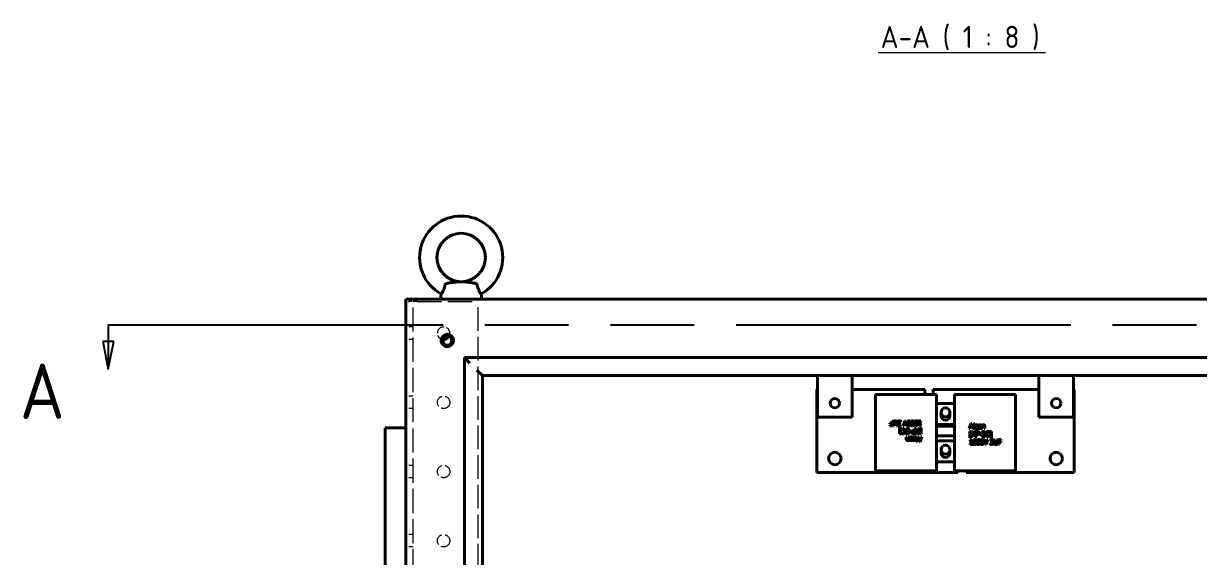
# Model space of a CAD drawing. Header units: millimetres. Extents: x 0 to 4752, y 0 to 3360.
# Drawn here: x 1738 to 2587, y 1214 to 1600 of the extents above; entities that cross this region are included whole.
import ezdxf

# ---------------------------------------------------------------- set-up
doc = ezdxf.new("R2010")
doc.units = ezdxf.units.MM
doc.header["$LTSCALE"] = 8
for name, pattern in [('CHAIN', [0.3543, 0.2362, -0.0295, 0.0591, -0.0295]), ('DASHED', [0.2067, 0.1654, -0.0413]), ('DOUBLE_DASH_CHAIN', [1.2403, 0.6614, -0.0827, 0.1654, -0.0827, 0.1654, -0.0827])]:
    doc.linetypes.add(name, pattern=pattern)
for name, color, linetype, lineweight in [('가려진 것(ISO)', 2, 'DASHED', 18), ('가시적인 것(ISO)', 3, 'Continuous', 40), ('기호(ISO)', 5, 'Continuous', 25), ('단면선(ISO)', 7, 'CHAIN', 25)]:
    doc.layers.add(name, color=color, linetype=linetype, lineweight=lineweight)
doc.styles.add('부품번호텍스트_PSTEK_POSCO', font='isocp.shx')
doc.styles.add('텍스트 스타일466', font='isocp.shx')

# ---------------------------------------------------------------- blocks, each defined once
blk = doc.blocks.new('2dTransSection0')
at = {"layer": '단면선(ISO)', "linetype": 'DOUBLE_DASH_CHAIN', "ltscale": 5.714395}
blk.add_line((224.87, 172.74), (370.33, 172.74), dxfattribs=at)
at = {"layer": '단면선(ISO)', "linetype": 'Continuous'}
for p, q in [((224.87, 172.74), (228.58, 172.74)), ((224.87, 172.74), (224.87, 171.24)), ((224.37, 171.24), (224.87, 168.74)), ((225.37, 171.24), (224.37, 171.24)), ((224.87, 171.24), (224.87, 168.74)), ((224.87, 168.74), (225.37, 171.24))]:
    blk.add_line(p, q, dxfattribs=at)
at = {"layer": '단면선(ISO)', "linetype": 'Continuous', "flags": 128}
blk.add_lwpolyline([(224.37, 171.24), (224.87, 168.74)], dxfattribs=at)
at = {"layer": '단면선(ISO)'}
blk.add_solid([(224.37, 171.24), (224.87, 168.74), (225.37, 171.24), (224.37, 171.24)], dxfattribs=at)
at = {"layer": '단면선(ISO)', "insert": (216.89, 164.23), "char_height": 5, "attachment_point": 7, "style": '부품번호텍스트_PSTEK_POSCO'}
blk.add_mtext('A', dxfattribs=at)

msp = doc.modelspace()

# ---------------------------------------------------------------- linework, layer by layer
at = {"layer": '가려진 것(ISO)', "ltscale": 2.243818}
msp.add_line((2022.25, 1398.83), (2016.25, 1398.83), dxfattribs=at)
at = {"layer": '가려진 것(ISO)', "ltscale": 0.142752}
msp.add_line((2016.25, 1398.23), (2016.25, 1398.83), dxfattribs=at)
at = {"layer": '가려진 것(ISO)', "ltscale": 13.215807}
msp.add_line((2019.25, 502.83), (2019.25, 1398.83), dxfattribs=at)
at = {"layer": '가려진 것(ISO)', "ltscale": 13.304306}
msp.add_line((2022.25, 1398.83), (2066.25, 1398.83), dxfattribs=at)
at = {"layer": '가려진 것(ISO)', "ltscale": 12.929942}
msp.add_line((2066.25, 500.83), (2066.25, 1398.83), dxfattribs=at)
at = {"layer": '가려진 것(ISO)', "ltscale": 0.714161}
for p, q in [((2019.25, 1380.33), (2016.25, 1380.33)), ((2019.25, 1371.33), (2016.25, 1371.33)), ((2019.25, 1330.33), (2016.25, 1330.33)), ((2019.25, 1321.33), (2016.25, 1321.33)), ((2019.25, 1280.33), (2016.25, 1280.33)), ((2019.25, 1271.33), (2016.25, 1271.33)), ((2019.25, 1230.33), (2016.25, 1230.33)), ((2019.25, 1221.33), (2016.25, 1221.33))]:
    msp.add_line(p, q, dxfattribs=at)
at = {"layer": '가려진 것(ISO)', "ltscale": 6.731654}
for centre in [(2041.25, 1325.83), (2041.25, 1275.83), (2041.25, 1225.83)]:
    msp.add_circle(centre, 4.5, dxfattribs=at)
at = {"layer": '가려진 것(ISO)', "ltscale": 5.474741}
msp.add_arc((2041.25, 1375.83), 4.5, 330.60436, 263.38731, dxfattribs=at)
at = {"layer": '가시적인 것(ISO)'}
for p, q in [((2039.6, 1404.19), (2038.95, 1400.53)), ((2068.31, 1404.19), (2068.95, 1400.53)), ((2013.95, 1400.53), (2813.95, 1400.53)), ((2013.95, 500.53), (2013.95, 1400.53)), ((2056.3, 1358.18), (2060.3, 1354.18)), ((2056.3, 1358.18), (2056.3, 552.88)), ((2771.6, 1358.18), (2056.3, 1358.18)), ((2065.3, 1349.18), (2069.3, 1345.18)), ((2069.3, 1345.18), (2069.3, 565.88)), ((2758.6, 1345.18), (2069.3, 1345.18)), ((2311.45, 1345.18), (2311.45, 1315.23)), ((2336.45, 1315.23), (2336.45, 1345.18)), ((2471.45, 1345.18), (2471.45, 1315.23)), ((2496.45, 1315.23), (2496.45, 1345.18)), ((2310.95, 1335.23), (2310.95, 1275.23)), ((2311.45, 1335.23), (2310.95, 1335.23)), ((2388.95, 1335.23), (2336.45, 1335.23)), ((2388.95, 1331.43), (2388.95, 1335.23)), ((2471.45, 1335.23), (2394.95, 1335.23)), ((2394.95, 1335.23), (2394.95, 1331.43)), ((2496.95, 1335.23), (2496.45, 1335.23)), ((2496.95, 1275.23), (2496.95, 1335.23)), ((2353.45, 1331.43), (2353.45, 1276.43)), ((2353.45, 1331.43), (2397.45, 1331.43)), ((2397.45, 1276.43), (2397.45, 1331.43)), ((2410.45, 1324.93), (2397.45, 1324.93)), ((2410.45, 1331.43), (2454.45, 1331.43)), ((2410.45, 1331.43), (2410.45, 1276.43)), ((2454.45, 1276.43), (2454.45, 1331.43)), ((2400.75, 1316.13), (2400.75, 1318.73)), ((2407.15, 1318.73), (2407.15, 1316.13)), ((1998.95, 1057.53), (1998.95, 1307.53)), ((2013.95, 1307.53), (1998.95, 1307.53)), ((2311.45, 1315.23), (2336.45, 1315.23)), ((2363.65, 1308.94), (2363.65, 1309.36)), ((2363.65, 1309.36), (2365.28, 1309.36)), ((2365.74, 1308.94), (2363.65, 1308.94)), ((2363.72, 1310.76), (2365.28, 1310.76)), ((2363.72, 1310.34), (2363.72, 1310.76)), ((2365.28, 1310.34), (2363.72, 1310.34)), ((2365.28, 1312.44), (2365.74, 1312.44)), ((2365.28, 1310.76), (2365.28, 1312.44)), ((2365.28, 1309.36), (2365.28, 1310.34)), ((2365.74, 1312.44), (2365.74, 1308.94)), ((2366.41, 1308.94), (2366.41, 1311.13)), ((2366.87, 1308.94), (2366.41, 1308.94)), ((2366.87, 1311.14), (2366.87, 1308.94)), ((2368.48, 1308.94), (2368.48, 1311.13)), ((2368.94, 1308.94), (2368.48, 1308.94)), ((2368.94, 1311.13), (2368.94, 1308.94)), ((2370.24, 1310.5), (2370.24, 1310.53)), ((2370.72, 1303.02), (2370.72, 1307.6)), ((2370.72, 1307.6), (2371.94, 1307.6)), ((2370.74, 1310.74), (2370.94, 1310.74)), ((2370.94, 1310.35), (2370.78, 1310.35)), ((2370.94, 1310.74), (2370.94, 1310.35)), ((2371.53, 1309.58), (2371.56, 1309.58)), ((2371.56, 1309.58), (2371.56, 1309.09)), ((2371.65, 1311.81), (2371.62, 1311.81)), ((2371.65, 1312.3), (2371.65, 1311.81)), ((2371.94, 1307.6), (2371.94, 1307.27)), ((2373.36, 1308.94), (2374.57, 1312.44)), ((2373.84, 1308.94), (2373.36, 1308.94)), ((2374.81, 1311.85), (2373.84, 1308.94)), ((2374.57, 1312.44), (2375.07, 1312.44)), ((2375.78, 1308.94), (2374.81, 1311.85)), ((2375.07, 1312.44), (2376.28, 1308.94)), ((2376.28, 1308.94), (2375.78, 1308.94)), ((2381.78, 1309.35), (2383.25, 1309.35)), ((2381.78, 1308.94), (2381.78, 1309.35)), ((2383.7, 1308.94), (2381.78, 1308.94)), ((2383.25, 1309.35), (2383.25, 1310.29)), ((2383.7, 1310.75), (2383.7, 1308.94)), ((2383.84, 1311.82), (2383.81, 1311.82)), ((2383.84, 1312.32), (2383.84, 1311.82)), ((2384.52, 1312.09), (2384.52, 1312.44)), ((2384.52, 1312.44), (2386.23, 1312.44)), ((2385.15, 1312.09), (2384.52, 1312.09)), ((2385.15, 1308.93), (2385.15, 1312.09)), ((2385.51, 1308.93), (2385.15, 1308.93)), ((2385.15, 1307.27), (2385.15, 1307.6)), ((2385.15, 1307.6), (2386.37, 1307.6)), ((2385.6, 1312.09), (2385.6, 1309.74)), ((2386.23, 1312.09), (2385.6, 1312.09)), ((2385.6, 1309.74), (2386.23, 1309.74)), ((2386.23, 1312.44), (2386.23, 1312.09)), ((2386.23, 1309.74), (2386.23, 1309.42)), ((2386.37, 1307.6), (2386.37, 1303.02)), ((2397.45, 1309.93), (2410.45, 1309.93)), ((2397.45, 1308.73), (2410.45, 1308.73)), ((2421.12, 1306.95), (2422.3, 1310.45)), ((2421.91, 1307.92), (2421.59, 1306.95)), ((2423.24, 1307.92), (2421.91, 1307.92)), ((2422.57, 1309.97), (2422.03, 1308.32)), ((2422.03, 1308.32), (2423.12, 1308.32)), ((2422.3, 1310.45), (2422.87, 1310.45)), ((2423.12, 1308.32), (2422.57, 1309.97)), ((2422.87, 1310.45), (2424.05, 1306.95)), ((2423.56, 1306.95), (2423.24, 1307.92)), ((2424.36, 1310.6), (2424.8, 1310.6)), ((2424.36, 1306.95), (2424.36, 1310.6)), ((2424.8, 1310.6), (2424.8, 1306.95)), ((2427.27, 1308.93), (2427.24, 1308.93)), ((2427.24, 1307.59), (2427.27, 1307.59)), ((2427.27, 1309.43), (2427.27, 1308.93)), ((2427.27, 1307.59), (2427.27, 1307.09)), ((2430.28, 1309.57), (2430.72, 1309.57)), ((2430.28, 1306.95), (2430.28, 1309.57)), ((2430.72, 1309.57), (2430.72, 1309.28)), ((2430.72, 1308.91), (2430.72, 1306.95)), ((2431.9, 1306.95), (2431.9, 1308.44)), ((2432.34, 1308.65), (2432.34, 1306.95)), ((2471.45, 1315.23), (2496.45, 1315.23)), ((2371.94, 1303.02), (2370.72, 1303.02)), ((2371.13, 1307.27), (2371.13, 1303.36)), ((2371.94, 1307.27), (2371.13, 1307.27)), ((2371.13, 1303.36), (2371.94, 1303.36)), ((2371.94, 1303.36), (2371.94, 1303.02)), ((2372.25, 1305.89), (2372.25, 1306.44)), ((2372.28, 1305.89), (2372.25, 1305.89)), ((2372.25, 1303.97), (2372.29, 1303.97)), ((2372.25, 1303.41), (2372.25, 1303.97)), ((2375.56, 1299.21), (2375.56, 1300.92)), ((2375.56, 1300.92), (2376, 1300.92)), ((2376, 1300.92), (2376, 1299.42)), ((2376.05, 1304.73), (2376.05, 1304.77)), ((2376.55, 1304.98), (2376.74, 1304.98)), ((2376.74, 1304.59), (2376.59, 1304.59)), ((2376.74, 1304.98), (2376.74, 1304.59)), ((2377.18, 1300.92), (2377.62, 1300.92)), ((2377.18, 1298.96), (2377.18, 1300.92)), ((2377.33, 1303.82), (2377.36, 1303.82)), ((2377.36, 1303.82), (2377.36, 1303.32)), ((2377.46, 1306.04), (2377.43, 1306.04)), ((2377.46, 1306.54), (2377.46, 1306.04)), ((2377.62, 1300.92), (2377.62, 1298.29)), ((2377.9, 1304.94), (2377.9, 1305.36)), ((2377.9, 1305.36), (2379.22, 1305.36)), ((2379.22, 1304.94), (2377.9, 1304.94)), ((2379.22, 1305.36), (2379.22, 1304.94)), ((2380.64, 1300.27), (2380.64, 1300.77)), ((2380.66, 1300.27), (2380.64, 1300.27)), ((2381.73, 1303.18), (2380.85, 1303.18)), ((2380.87, 1305.38), (2381.27, 1305.38)), ((2380.88, 1303.58), (2381.27, 1303.58)), ((2381.27, 1304.98), (2380.95, 1304.98)), ((2381.27, 1306.68), (2381.73, 1306.68)), ((2381.27, 1305.38), (2381.27, 1306.68)), ((2381.27, 1303.58), (2381.27, 1304.98)), ((2381.73, 1306.68), (2381.73, 1303.18)), ((2383.55, 1304.74), (2382.01, 1306.68)), ((2382.01, 1306.68), (2382.62, 1306.68)), ((2382.1, 1303.18), (2383.55, 1304.74)), ((2382.66, 1303.18), (2382.1, 1303.18)), ((2382.62, 1306.68), (2383.89, 1305.05)), ((2384.1, 1304.79), (2382.66, 1303.18)), ((2383.1, 1297.26), (2383.1, 1300.92)), ((2383.1, 1300.92), (2383.55, 1300.92)), ((2383.55, 1300.92), (2383.55, 1297.26)), ((2383.85, 1300.92), (2384.34, 1300.92)), ((2385.03, 1297.42), (2383.85, 1300.92)), ((2383.89, 1305.05), (2384.1, 1305.28)), ((2384.1, 1306.68), (2384.56, 1306.68)), ((2384.1, 1305.28), (2384.1, 1306.68)), ((2384.1, 1303.18), (2384.1, 1304.79)), ((2384.56, 1303.18), (2384.1, 1303.18)), ((2384.34, 1300.92), (2384.66, 1299.94)), ((2384.56, 1306.68), (2384.56, 1303.18)), ((2384.66, 1299.94), (2386, 1299.94)), ((2385.87, 1299.54), (2384.79, 1299.54)), ((2384.79, 1299.54), (2385.33, 1297.89)), ((2385.96, 1307.27), (2385.15, 1307.27)), ((2385.15, 1303.36), (2385.96, 1303.36)), ((2385.15, 1303.02), (2385.15, 1303.36)), ((2386.37, 1303.02), (2385.15, 1303.02)), ((2385.33, 1297.89), (2385.87, 1299.54)), ((2386.79, 1300.92), (2385.61, 1297.42)), ((2385.96, 1303.36), (2385.96, 1307.27)), ((2386, 1299.94), (2386.31, 1300.92)), ((2386.31, 1300.92), (2386.79, 1300.92)), ((2410.45, 1301.73), (2397.45, 1301.73)), ((2421.59, 1306.95), (2421.12, 1306.95)), ((2421.53, 1304.84), (2422.75, 1304.84)), ((2421.53, 1300.26), (2421.53, 1304.84)), ((2422.75, 1300.26), (2421.53, 1300.26)), ((2421.94, 1304.5), (2421.94, 1300.6)), ((2422.75, 1304.5), (2421.94, 1304.5)), ((2421.94, 1300.6), (2422.75, 1300.6)), ((2422.75, 1304.84), (2422.75, 1304.5)), ((2422.75, 1300.6), (2422.75, 1300.26)), ((2423.34, 1304.68), (2423.8, 1304.68)), ((2423.34, 1301.18), (2423.34, 1304.68)), ((2423.8, 1301.18), (2423.34, 1301.18)), ((2424.05, 1306.95), (2423.56, 1306.95)), ((2423.8, 1303.08), (2425.24, 1304.68)), ((2423.8, 1304.68), (2423.8, 1303.08)), ((2424.01, 1302.81), (2423.8, 1302.58)), ((2423.8, 1302.58), (2423.8, 1301.18)), ((2425.29, 1301.18), (2424.01, 1302.81)), ((2424.8, 1306.95), (2424.36, 1306.95)), ((2425.81, 1304.68), (2424.36, 1303.12)), ((2424.36, 1303.12), (2425.89, 1301.18)), ((2425.24, 1304.68), (2425.81, 1304.68)), ((2425.89, 1301.18), (2425.29, 1301.18)), ((2426.17, 1304.68), (2427.05, 1304.68)), ((2426.17, 1301.18), (2426.17, 1304.68)), ((2426.64, 1301.18), (2426.17, 1301.18)), ((2427.02, 1304.28), (2426.64, 1304.28)), ((2426.64, 1304.28), (2426.64, 1302.89)), ((2426.64, 1302.89), (2426.95, 1302.89)), ((2426.64, 1302.49), (2426.64, 1301.18)), ((2427.03, 1302.49), (2426.64, 1302.49)), ((2428.68, 1302.93), (2430.01, 1302.93)), ((2428.68, 1302.5), (2428.68, 1302.93)), ((2430.01, 1302.5), (2428.68, 1302.5)), ((2430.01, 1302.93), (2430.01, 1302.5)), ((2430.72, 1306.95), (2430.28, 1306.95)), ((2430.44, 1301.82), (2430.48, 1301.82)), ((2430.44, 1301.33), (2430.44, 1301.82)), ((2430.54, 1304.05), (2430.54, 1304.54)), ((2430.57, 1304.05), (2430.54, 1304.05)), ((2431.16, 1303.28), (2431.31, 1303.28)), ((2431.16, 1302.89), (2431.16, 1303.28)), ((2431.36, 1302.89), (2431.16, 1302.89)), ((2431.86, 1303.13), (2431.86, 1303.09)), ((2432.34, 1306.95), (2431.9, 1306.95)), ((2435.65, 1303.89), (2435.62, 1303.89)), ((2435.62, 1301.98), (2435.65, 1301.98)), ((2435.65, 1304.45), (2435.65, 1303.89)), ((2435.65, 1301.98), (2435.65, 1301.42)), ((2435.96, 1304.84), (2437.19, 1304.84)), ((2435.96, 1304.5), (2435.96, 1304.84)), ((2436.77, 1304.5), (2435.96, 1304.5)), ((2435.96, 1300.6), (2436.77, 1300.6)), ((2435.96, 1300.26), (2435.96, 1300.6)), ((2437.19, 1300.26), (2435.96, 1300.26)), ((2436.77, 1300.6), (2436.77, 1304.5)), ((2437.19, 1304.84), (2437.19, 1300.26)), ((2377.18, 1298.29), (2377.18, 1298.58)), ((2377.62, 1298.29), (2377.18, 1298.29)), ((2380.64, 1298.93), (2380.66, 1298.93)), ((2380.64, 1298.43), (2380.64, 1298.93)), ((2383.55, 1297.26), (2383.1, 1297.26)), ((2385.61, 1297.42), (2385.03, 1297.42)), ((2410.45, 1297.93), (2397.45, 1297.93)), ((2400.75, 1289.13), (2400.75, 1291.73)), ((2407.15, 1291.73), (2407.15, 1289.13)), ((2421.67, 1298.12), (2421.67, 1298.44)), ((2422.31, 1298.12), (2421.67, 1298.12)), ((2421.67, 1295.78), (2422.31, 1295.78)), ((2421.67, 1295.42), (2421.67, 1295.78)), ((2423.38, 1295.42), (2421.67, 1295.42)), ((2422.31, 1295.78), (2422.31, 1298.12)), ((2422.39, 1298.93), (2422.76, 1298.93)), ((2422.76, 1298.93), (2422.76, 1295.78)), ((2422.76, 1295.78), (2423.38, 1295.78)), ((2423.38, 1295.78), (2423.38, 1295.42)), ((2424.06, 1296.04), (2424.09, 1296.04)), ((2424.06, 1295.55), (2424.06, 1296.04)), ((2424.2, 1298.92), (2426.12, 1298.92)), ((2424.2, 1297.12), (2424.2, 1298.92)), ((2424.66, 1298.51), (2424.66, 1297.58)), ((2426.12, 1298.51), (2424.66, 1298.51)), ((2426.12, 1298.92), (2426.12, 1298.51)), ((2431.63, 1298.92), (2432.13, 1298.92)), ((2432.83, 1295.42), (2431.63, 1298.92)), ((2432.13, 1298.92), (2433.1, 1296.01)), ((2433.33, 1295.42), (2432.83, 1295.42)), ((2433.1, 1296.01), (2434.07, 1298.92)), ((2434.54, 1298.92), (2433.33, 1295.42)), ((2434.07, 1298.92), (2434.54, 1298.92)), ((2436.25, 1296.06), (2436.28, 1296.06)), ((2436.25, 1295.56), (2436.25, 1296.06)), ((2436.35, 1298.28), (2436.35, 1298.78)), ((2436.37, 1298.28), (2436.35, 1298.28)), ((2436.96, 1297.51), (2437.12, 1297.51)), ((2436.96, 1297.13), (2436.96, 1297.51)), ((2437.16, 1297.13), (2436.96, 1297.13)), ((2437.66, 1297.37), (2437.66, 1297.33)), ((2438.96, 1298.92), (2439.43, 1298.92)), ((2438.96, 1296.74), (2438.96, 1298.92)), ((2439.43, 1298.92), (2439.43, 1296.74)), ((2441.03, 1298.92), (2441.49, 1298.92)), ((2441.03, 1296.73), (2441.03, 1298.92)), ((2441.49, 1298.92), (2441.49, 1296.74)), ((2442.16, 1298.92), (2444.25, 1298.92)), ((2442.16, 1295.42), (2442.16, 1298.92)), ((2442.63, 1295.42), (2442.16, 1295.42)), ((2442.63, 1298.51), (2442.63, 1297.52)), ((2444.25, 1298.51), (2442.63, 1298.51)), ((2442.63, 1297.52), (2444.19, 1297.52)), ((2442.63, 1297.11), (2442.63, 1295.42)), ((2444.19, 1297.11), (2442.63, 1297.11)), ((2444.19, 1297.52), (2444.19, 1297.11)), ((2444.25, 1298.92), (2444.25, 1298.51)), ((2397.45, 1282.93), (2410.45, 1282.93)), ((2310.95, 1275.23), (2412.95, 1275.23)), ((2397.45, 1276.43), (2353.45, 1276.43)), ((2454.45, 1276.43), (2410.45, 1276.43)), ((2412.95, 1275.23), (2412.95, 1276.43)), ((2418.95, 1276.43), (2418.95, 1275.23)), ((2418.95, 1275.23), (2496.95, 1275.23))]:
    msp.add_line(p, q, dxfattribs=at)
for centre, radius in [((2053.95, 1430.53), 17.5), ((2043.95, 1370.53), 4.5), ((2043.95, 1370.53), 3.32), ((2323.95, 1325.23), 3.32), ((2483.95, 1325.23), 3.32), ((2323.95, 1285.23), 4.5), ((2483.95, 1285.23), 4.5)]:
    msp.add_circle(centre, radius, dxfattribs=at)
for centre, radius, start, end in [((2053.95, 1430.53), 30, 298.58769, 241.41231), ((2041.25, 1375.83), 4.5, 263.38731, 330.60436), ((2403.95, 1318.73), 3.2, 0, 180), ((2403.95, 1318.73), 3.25, 190.06327, 349.93673), ((2403.95, 1316.13), 3.2, 180, 0), ((2403.95, 1291.73), 3.2, 0, 180), ((2403.95, 1291.73), 3.25, 190.06327, 349.93673), ((2403.95, 1289.13), 3.2, 180, 0)]:
    msp.add_arc(centre, radius, start, end, dxfattribs=at)
for points, knots in [([(2042.26, 1410.48), (2042.14, 1409.7), (2041.95, 1408.93), (2041.46, 1407.52), (2041.19, 1406.89), (2040.63, 1405.79), (2040.35, 1405.33), (2039.89, 1404.61), (2039.73, 1404.37), (2039.61, 1404.21), (2039.6, 1404.19), (2039.6, 1404.19)], [0, 0, 0, 0, 0.238999, 0.238999, 0.466929, 0.466929, 0.703409, 0.703409, 0.948288, 0.948288, 1.053917, 1.053917, 1.053917, 1.053917]), ([(2043.46, 1411.77), (2043.4, 1411.76), (2043.35, 1411.74), (2043.13, 1411.67), (2042.97, 1411.58), (2042.71, 1411.38), (2042.61, 1411.27), (2042.45, 1411.04), (2042.4, 1410.93), (2042.31, 1410.71), (2042.28, 1410.6), (2042.26, 1410.48)], [0.2713929, 0.2713929, 0.2713929, 0.2713929, 0.2880812, 0.2880812, 0.3395909, 0.3395909, 0.3839359, 0.3839359, 0.4183335, 0.4183335, 0.4520189, 0.4520189, 0.4520189, 0.4520189]), ([(2053.95, 1413.03), (2052.77, 1413.03), (2051.46, 1412.97), (2048.79, 1412.71), (2047.4, 1412.51), (2045.28, 1412.14), (2044.38, 1411.96), (2043.46, 1411.77)], [0, 0, 0, 0, 0.438896, 0.438896, 0.877793, 0.877793, 1.145199, 1.145199, 1.145199, 1.145199]), ([(2064.44, 1411.77), (2063.52, 1411.96), (2062.63, 1412.14), (2060.5, 1412.51), (2059.12, 1412.71), (2056.44, 1412.97), (2055.14, 1413.03), (2053.95, 1413.03)], [3.824192, 3.824192, 3.824192, 3.824192, 4.091598, 4.091598, 4.530494, 4.530494, 4.96939, 4.96939, 4.96939, 4.96939]), ([(2065.64, 1410.48), (2065.62, 1410.65), (2065.57, 1410.81), (2065.42, 1411.09), (2065.33, 1411.21), (2065.12, 1411.44), (2064.99, 1411.54), (2064.72, 1411.69), (2064.59, 1411.74), (2064.44, 1411.77)], [0, 0, 0, 0, 0.050302, 0.050302, 0.0967636, 0.0967636, 0.1466768, 0.1466768, 0.1919853, 0.1919853, 0.1919853, 0.1919853]), ([(2068.31, 1404.19), (2068.31, 1404.19), (2068.28, 1404.23), (2068.12, 1404.46), (2067.93, 1404.73), (2067.44, 1405.52), (2067.14, 1406.03), (2066.57, 1407.23), (2066.29, 1407.89), (2065.89, 1409.22), (2065.74, 1409.85), (2065.64, 1410.48)], [1.053917, 1.053917, 1.053917, 1.053917, 1.19194, 1.19194, 1.435841, 1.435841, 1.680633, 1.680633, 1.91384, 1.91384, 2.107394, 2.107394, 2.107394, 2.107394])]:
    msp.add_open_spline(points, degree=3, knots=knots, dxfattribs=at)
for points in [[(2366.41, 1311.13), (2366.41, 1311.49), (2366.56, 1312.02), (2366.74, 1312.19)], [(2366.74, 1312.19), (2366.91, 1312.36), (2367.35, 1312.52), (2367.68, 1312.52)], [(2367.02, 1311.83), (2366.94, 1311.7), (2366.87, 1311.37), (2366.87, 1311.14)], [(2367.68, 1312.12), (2367.46, 1312.12), (2367.12, 1311.98), (2367.02, 1311.83)], [(2367.68, 1312.52), (2367.99, 1312.52), (2368.45, 1312.36), (2368.61, 1312.19)], [(2368.33, 1311.83), (2368.23, 1311.98), (2367.91, 1312.12), (2367.68, 1312.12)], [(2368.48, 1311.13), (2368.48, 1311.37), (2368.41, 1311.7), (2368.33, 1311.83)], [(2368.61, 1312.19), (2368.79, 1312.01), (2368.94, 1311.5), (2368.94, 1311.13)], [(2369.53, 1311.41), (2369.53, 1311.64), (2369.69, 1312.04), (2369.84, 1312.19)], [(2369.77, 1310.76), (2369.66, 1310.86), (2369.53, 1311.18), (2369.53, 1311.41)], [(2369.59, 1309.71), (2369.59, 1310), (2369.97, 1310.44), (2370.24, 1310.5)], [(2369.91, 1309.07), (2369.75, 1309.18), (2369.59, 1309.5), (2369.59, 1309.71)], [(2370.24, 1310.53), (2370.13, 1310.55), (2369.88, 1310.66), (2369.77, 1310.76)], [(2369.84, 1312.19), (2369.99, 1312.35), (2370.42, 1312.52), (2370.7, 1312.52)], [(2370.64, 1308.87), (2370.41, 1308.87), (2370.05, 1308.97), (2369.91, 1309.07)], [(2370.2, 1311.92), (2370.1, 1311.81), (2370, 1311.56), (2370, 1311.37)], [(2370, 1311.37), (2370, 1311.18), (2370.11, 1310.93), (2370.21, 1310.86)], [(2370.78, 1310.35), (2370.47, 1310.35), (2370.07, 1310.05), (2370.07, 1309.76)], [(2370.07, 1309.76), (2370.07, 1309.63), (2370.17, 1309.44), (2370.26, 1309.38)], [(2370.73, 1312.11), (2370.58, 1312.11), (2370.29, 1312.02), (2370.2, 1311.92)], [(2370.21, 1310.86), (2370.31, 1310.79), (2370.58, 1310.74), (2370.74, 1310.74)], [(2370.26, 1309.38), (2370.34, 1309.32), (2370.56, 1309.28), (2370.68, 1309.28)], [(2371.56, 1309.09), (2371.4, 1309), (2370.88, 1308.87), (2370.64, 1308.87)], [(2370.68, 1309.28), (2370.81, 1309.28), (2371.06, 1309.34), (2371.18, 1309.39)], [(2370.7, 1312.52), (2370.96, 1312.52), (2371.48, 1312.39), (2371.65, 1312.3)], [(2371.62, 1311.81), (2371.47, 1311.91), (2370.97, 1312.11), (2370.73, 1312.11)], [(2371.18, 1309.39), (2371.3, 1309.43), (2371.46, 1309.54), (2371.53, 1309.58)], [(2376.45, 1310.69), (2376.45, 1311.63), (2377, 1312.52), (2377.57, 1312.52)], [(2377.57, 1308.87), (2376.99, 1308.87), (2376.45, 1309.78), (2376.45, 1310.69)], [(2377.05, 1311.76), (2376.98, 1311.59), (2376.93, 1311.05), (2376.93, 1310.69)], [(2376.93, 1310.69), (2376.93, 1310.33), (2376.98, 1309.8), (2377.05, 1309.62)], [(2377.57, 1312.13), (2377.37, 1312.13), (2377.12, 1311.94), (2377.05, 1311.76)], [(2377.05, 1309.62), (2377.12, 1309.45), (2377.37, 1309.26), (2377.57, 1309.26)], [(2377.57, 1312.52), (2378.15, 1312.52), (2378.69, 1311.62), (2378.69, 1310.7)], [(2378.09, 1311.75), (2378.02, 1311.93), (2377.77, 1312.13), (2377.57, 1312.13)], [(2378.69, 1310.7), (2378.69, 1309.75), (2378.14, 1308.87), (2377.57, 1308.87)], [(2377.57, 1309.26), (2377.76, 1309.26), (2378.02, 1309.45), (2378.09, 1309.63)], [(2378.21, 1310.7), (2378.21, 1311.06), (2378.17, 1311.56), (2378.09, 1311.75)], [(2378.09, 1309.63), (2378.16, 1309.81), (2378.21, 1310.35), (2378.21, 1310.7)], [(2379.08, 1310.69), (2379.08, 1311.63), (2379.62, 1312.52), (2380.19, 1312.52)], [(2380.19, 1308.87), (2379.62, 1308.87), (2379.08, 1309.78), (2379.08, 1310.69)], [(2379.68, 1311.76), (2379.61, 1311.59), (2379.55, 1311.05), (2379.55, 1310.69)], [(2379.55, 1310.69), (2379.55, 1310.33), (2379.61, 1309.8), (2379.68, 1309.62)], [(2380.19, 1312.13), (2380, 1312.13), (2379.75, 1311.94), (2379.68, 1311.76)], [(2379.68, 1309.62), (2379.75, 1309.45), (2380, 1309.26), (2380.19, 1309.26)], [(2380.19, 1312.52), (2380.77, 1312.52), (2381.31, 1311.62), (2381.31, 1310.7)], [(2380.72, 1311.75), (2380.65, 1311.93), (2380.4, 1312.13), (2380.19, 1312.13)], [(2381.31, 1310.7), (2381.31, 1309.75), (2380.77, 1308.87), (2380.19, 1308.87)], [(2380.19, 1309.26), (2380.39, 1309.26), (2380.64, 1309.45), (2380.72, 1309.63)], [(2380.84, 1310.7), (2380.84, 1311.06), (2380.79, 1311.56), (2380.72, 1311.75)], [(2380.72, 1309.63), (2380.79, 1309.81), (2380.84, 1310.35), (2380.84, 1310.7)], [(2381.76, 1311.33), (2381.76, 1311.58), (2381.92, 1312.02), (2382.07, 1312.17)], [(2382.12, 1310.49), (2381.95, 1310.62), (2381.76, 1311.01), (2381.76, 1311.33)], [(2382.07, 1312.17), (2382.22, 1312.33), (2382.66, 1312.52), (2382.93, 1312.52)], [(2382.93, 1310.27), (2382.66, 1310.27), (2382.29, 1310.36), (2382.12, 1310.49)], [(2382.41, 1311.9), (2382.33, 1311.79), (2382.24, 1311.52), (2382.24, 1311.33)], [(2382.24, 1311.33), (2382.24, 1311.14), (2382.34, 1310.9), (2382.43, 1310.82)], [(2382.92, 1312.11), (2382.78, 1312.11), (2382.51, 1312.01), (2382.41, 1311.9)], [(2382.43, 1310.82), (2382.53, 1310.74), (2382.83, 1310.66), (2383.01, 1310.66)], [(2383.43, 1312.01), (2383.29, 1312.06), (2383.06, 1312.11), (2382.92, 1312.11)], [(2382.93, 1312.52), (2383.18, 1312.52), (2383.67, 1312.41), (2383.84, 1312.32)], [(2383.25, 1310.29), (2383.16, 1310.28), (2383, 1310.27), (2382.93, 1310.27)], [(2383.01, 1310.66), (2383.2, 1310.66), (2383.58, 1310.72), (2383.7, 1310.75)], [(2383.81, 1311.82), (2383.76, 1311.86), (2383.55, 1311.96), (2383.43, 1312.01)], [(2386.23, 1309.42), (2385.87, 1309.42), (2385.53, 1309.22), (2385.51, 1308.93)], [(2425.27, 1308.25), (2425.27, 1308.6), (2425.45, 1309.1), (2425.61, 1309.27)], [(2425.61, 1307.22), (2425.45, 1307.39), (2425.27, 1307.91), (2425.27, 1308.25)], [(2425.61, 1309.27), (2425.76, 1309.45), (2426.23, 1309.63), (2426.49, 1309.63)], [(2426.48, 1309.25), (2426.14, 1309.25), (2425.72, 1308.73), (2425.72, 1308.25)], [(2425.72, 1308.25), (2425.72, 1307.79), (2426.13, 1307.27), (2426.48, 1307.27)], [(2426.94, 1309.13), (2426.85, 1309.18), (2426.6, 1309.25), (2426.48, 1309.25)], [(2426.48, 1307.27), (2426.7, 1307.27), (2427.09, 1307.45), (2427.24, 1307.59)], [(2426.49, 1309.63), (2426.71, 1309.63), (2427.11, 1309.51), (2427.27, 1309.43)], [(2427.24, 1308.93), (2427.19, 1308.97), (2427.05, 1309.08), (2426.94, 1309.13)], [(2427.48, 1308.26), (2427.48, 1308.92), (2428.13, 1309.65), (2428.66, 1309.65)], [(2428.66, 1306.87), (2428.11, 1306.87), (2427.48, 1307.62), (2427.48, 1308.26)], [(2428.66, 1309.27), (2428.31, 1309.27), (2427.94, 1308.77), (2427.94, 1308.26)], [(2427.94, 1308.26), (2427.94, 1307.76), (2428.31, 1307.25), (2428.66, 1307.25)], [(2428.66, 1309.65), (2429.19, 1309.65), (2429.83, 1308.92), (2429.83, 1308.26)], [(2429.37, 1308.26), (2429.37, 1308.77), (2429, 1309.27), (2428.66, 1309.27)], [(2428.66, 1307.25), (2429, 1307.25), (2429.37, 1307.75), (2429.37, 1308.26)], [(2429.83, 1308.26), (2429.83, 1307.6), (2429.19, 1306.87), (2428.66, 1306.87)], [(2430.72, 1309.28), (2430.92, 1309.46), (2431.31, 1309.65), (2431.52, 1309.65)], [(2431.41, 1309.23), (2431.24, 1309.23), (2430.89, 1309.05), (2430.72, 1308.91)], [(2431.82, 1309.03), (2431.76, 1309.13), (2431.57, 1309.23), (2431.41, 1309.23)], [(2431.52, 1309.65), (2431.91, 1309.65), (2432.34, 1309.14), (2432.34, 1308.65)], [(2431.9, 1308.44), (2431.9, 1308.63), (2431.87, 1308.94), (2431.82, 1309.03)], [(2372.25, 1306.44), (2372.37, 1306.5), (2372.57, 1306.6), (2372.71, 1306.64)], [(2372.71, 1303.21), (2372.6, 1303.25), (2372.37, 1303.35), (2372.25, 1303.41)], [(2372.65, 1306.17), (2372.53, 1306.09), (2372.34, 1305.94), (2372.28, 1305.89)], [(2372.29, 1303.97), (2372.35, 1303.92), (2372.54, 1303.76), (2372.68, 1303.68)], [(2373.33, 1306.34), (2373.13, 1306.34), (2372.79, 1306.24), (2372.65, 1306.17)], [(2372.68, 1303.68), (2372.81, 1303.61), (2373.13, 1303.52), (2373.33, 1303.52)], [(2372.71, 1306.64), (2372.87, 1306.69), (2373.13, 1306.74), (2373.34, 1306.74)], [(2373.33, 1303.12), (2373.15, 1303.12), (2372.84, 1303.17), (2372.71, 1303.21)], [(2374.1, 1305.99), (2373.95, 1306.16), (2373.55, 1306.34), (2373.33, 1306.34)], [(2373.33, 1303.52), (2373.56, 1303.52), (2373.96, 1303.7), (2374.11, 1303.88)], [(2374.47, 1303.6), (2374.26, 1303.37), (2373.68, 1303.12), (2373.33, 1303.12)], [(2373.34, 1306.74), (2373.68, 1306.74), (2374.25, 1306.51), (2374.46, 1306.28)], [(2374.42, 1304.93), (2374.42, 1305.29), (2374.25, 1305.81), (2374.1, 1305.99)], [(2374.11, 1303.88), (2374.25, 1304.05), (2374.42, 1304.6), (2374.42, 1304.93)], [(2374.46, 1306.28), (2374.67, 1306.06), (2374.9, 1305.38), (2374.9, 1304.93)], [(2374.9, 1304.93), (2374.9, 1304.49), (2374.68, 1303.84), (2374.47, 1303.6)], [(2375.33, 1305.64), (2375.33, 1305.88), (2375.49, 1306.28), (2375.64, 1306.43)], [(2375.58, 1305), (2375.47, 1305.1), (2375.33, 1305.41), (2375.33, 1305.64)], [(2375.4, 1303.95), (2375.4, 1304.24), (2375.78, 1304.68), (2376.05, 1304.73)], [(2375.71, 1303.31), (2375.56, 1303.42), (2375.4, 1303.74), (2375.4, 1303.95)], [(2376.38, 1298.22), (2376, 1298.22), (2375.56, 1298.73), (2375.56, 1299.21)], [(2376.05, 1304.77), (2375.94, 1304.79), (2375.68, 1304.89), (2375.58, 1305)], [(2375.64, 1306.43), (2375.79, 1306.59), (2376.23, 1306.75), (2376.5, 1306.75)], [(2376.45, 1303.11), (2376.21, 1303.11), (2375.86, 1303.2), (2375.71, 1303.31)], [(2376, 1306.15), (2375.91, 1306.05), (2375.81, 1305.8), (2375.81, 1305.61)], [(2375.81, 1305.61), (2375.81, 1305.42), (2375.92, 1305.17), (2376.02, 1305.1)], [(2376.59, 1304.59), (2376.27, 1304.59), (2375.88, 1304.29), (2375.88, 1304)], [(2375.88, 1304), (2375.88, 1303.87), (2375.98, 1303.68), (2376.06, 1303.62)], [(2376.53, 1306.35), (2376.39, 1306.35), (2376.1, 1306.26), (2376, 1306.15)], [(2376, 1299.42), (2376, 1299.24), (2376.04, 1298.93), (2376.09, 1298.83)], [(2376.02, 1305.1), (2376.12, 1305.03), (2376.39, 1304.98), (2376.55, 1304.98)], [(2376.06, 1303.62), (2376.15, 1303.56), (2376.36, 1303.51), (2376.49, 1303.51)], [(2377.36, 1303.32), (2377.21, 1303.24), (2376.68, 1303.11), (2376.45, 1303.11)], [(2376.49, 1303.51), (2376.61, 1303.51), (2376.87, 1303.57), (2376.99, 1303.62)], [(2376.5, 1306.75), (2376.77, 1306.75), (2377.28, 1306.63), (2377.46, 1306.54)], [(2377.43, 1306.04), (2377.28, 1306.15), (2376.78, 1306.35), (2376.53, 1306.35)], [(2376.99, 1303.62), (2377.1, 1303.67), (2377.27, 1303.77), (2377.33, 1303.82)], [(2378.07, 1299.6), (2378.07, 1300.27), (2378.71, 1300.99), (2379.25, 1300.99)], [(2379.25, 1298.22), (2378.71, 1298.22), (2378.07, 1298.94), (2378.07, 1299.6)], [(2379.25, 1300.61), (2378.91, 1300.61), (2378.53, 1300.11), (2378.53, 1299.6)], [(2378.53, 1299.6), (2378.53, 1299.09), (2378.9, 1298.6), (2379.25, 1298.6)], [(2379.25, 1300.99), (2379.79, 1300.99), (2380.42, 1300.25), (2380.42, 1299.6)], [(2379.96, 1299.6), (2379.96, 1300.1), (2379.59, 1300.61), (2379.25, 1300.61)], [(2379.25, 1298.6), (2379.59, 1298.6), (2379.96, 1299.09), (2379.96, 1299.6)], [(2380.42, 1299.6), (2380.42, 1298.95), (2379.77, 1298.22), (2379.25, 1298.22)], [(2379.52, 1304.24), (2379.52, 1304.46), (2379.68, 1304.87), (2379.83, 1305.01)], [(2379.94, 1303.4), (2379.74, 1303.53), (2379.52, 1303.94), (2379.52, 1304.24)], [(2379.83, 1305.01), (2380.01, 1305.19), (2380.5, 1305.38), (2380.87, 1305.38)], [(2380.85, 1303.18), (2380.54, 1303.18), (2380.11, 1303.28), (2379.94, 1303.4)], [(2380.2, 1304.77), (2380.1, 1304.66), (2380.01, 1304.42), (2380.01, 1304.25)], [(2380.01, 1304.25), (2380.01, 1304.07), (2380.13, 1303.8), (2380.26, 1303.72)], [(2380.95, 1304.98), (2380.67, 1304.98), (2380.32, 1304.89), (2380.2, 1304.77)], [(2380.26, 1303.72), (2380.37, 1303.64), (2380.66, 1303.58), (2380.88, 1303.58)], [(2380.64, 1300.77), (2380.7, 1300.8), (2380.9, 1300.89), (2380.98, 1300.91)], [(2381.42, 1300.59), (2381.2, 1300.59), (2380.81, 1300.41), (2380.66, 1300.27)], [(2380.98, 1300.91), (2381.09, 1300.94), (2381.27, 1300.98), (2381.41, 1300.98)], [(2381.41, 1300.98), (2381.68, 1300.98), (2382.13, 1300.81), (2382.3, 1300.64)], [(2382.18, 1299.61), (2382.18, 1300.07), (2381.78, 1300.59), (2381.42, 1300.59)], [(2381.42, 1298.62), (2381.76, 1298.62), (2382.18, 1299.14), (2382.18, 1299.61)], [(2382.3, 1300.64), (2382.46, 1300.47), (2382.64, 1299.96), (2382.64, 1299.61)], [(2382.64, 1299.61), (2382.64, 1299.26), (2382.45, 1298.76), (2382.3, 1298.59)], [(2426.49, 1306.89), (2426.22, 1306.89), (2425.77, 1307.05), (2425.61, 1307.22)], [(2426.92, 1306.95), (2426.81, 1306.92), (2426.63, 1306.89), (2426.49, 1306.89)], [(2427.27, 1307.09), (2427.2, 1307.06), (2427, 1306.97), (2426.92, 1306.95)], [(2426.95, 1302.89), (2427.24, 1302.89), (2427.59, 1302.98), (2427.7, 1303.09)], [(2427.64, 1304.15), (2427.53, 1304.22), (2427.24, 1304.28), (2427.02, 1304.28)], [(2428.08, 1302.85), (2427.89, 1302.67), (2427.4, 1302.49), (2427.03, 1302.49)], [(2427.05, 1304.68), (2427.36, 1304.68), (2427.8, 1304.58), (2427.97, 1304.46)], [(2427.9, 1303.61), (2427.9, 1303.8), (2427.77, 1304.06), (2427.64, 1304.15)], [(2427.7, 1303.09), (2427.8, 1303.2), (2427.9, 1303.45), (2427.9, 1303.61)], [(2427.97, 1304.46), (2428.16, 1304.33), (2428.38, 1303.92), (2428.38, 1303.63)], [(2428.38, 1303.63), (2428.38, 1303.4), (2428.22, 1302.99), (2428.08, 1302.85)], [(2431.4, 1301.11), (2431.14, 1301.11), (2430.62, 1301.24), (2430.44, 1301.33)], [(2430.48, 1301.82), (2430.63, 1301.71), (2431.12, 1301.52), (2431.37, 1301.52)], [(2430.54, 1304.54), (2430.69, 1304.62), (2431.22, 1304.76), (2431.45, 1304.76)], [(2430.92, 1304.24), (2430.8, 1304.19), (2430.63, 1304.09), (2430.57, 1304.05)], [(2431.42, 1304.35), (2431.29, 1304.35), (2431.04, 1304.29), (2430.92, 1304.24)], [(2431.31, 1303.28), (2431.63, 1303.28), (2432.03, 1303.58), (2432.03, 1303.86)], [(2431.89, 1302.76), (2431.79, 1302.83), (2431.52, 1302.89), (2431.36, 1302.89)], [(2431.37, 1301.52), (2431.52, 1301.52), (2431.81, 1301.61), (2431.9, 1301.71)], [(2432.26, 1301.43), (2432.11, 1301.27), (2431.68, 1301.11), (2431.4, 1301.11)], [(2431.84, 1304.24), (2431.75, 1304.3), (2431.54, 1304.35), (2431.42, 1304.35)], [(2431.45, 1304.76), (2431.69, 1304.76), (2432.05, 1304.66), (2432.19, 1304.56)], [(2432.03, 1303.86), (2432.03, 1304), (2431.92, 1304.19), (2431.84, 1304.24)], [(2432.5, 1303.91), (2432.5, 1303.62), (2432.12, 1303.19), (2431.86, 1303.13)], [(2431.86, 1303.09), (2431.97, 1303.07), (2432.22, 1302.97), (2432.33, 1302.87)], [(2432.09, 1302.26), (2432.09, 1302.45), (2431.98, 1302.69), (2431.89, 1302.76)], [(2431.9, 1301.71), (2432, 1301.82), (2432.09, 1302.07), (2432.09, 1302.26)], [(2432.19, 1304.56), (2432.34, 1304.45), (2432.5, 1304.13), (2432.5, 1303.91)], [(2432.57, 1302.22), (2432.57, 1301.99), (2432.41, 1301.59), (2432.26, 1301.43)], [(2432.33, 1302.87), (2432.44, 1302.77), (2432.57, 1302.45), (2432.57, 1302.22)], [(2433, 1302.93), (2433, 1303.37), (2433.22, 1304.02), (2433.44, 1304.26)], [(2433.44, 1301.58), (2433.23, 1301.81), (2433, 1302.49), (2433, 1302.93)], [(2433.44, 1304.26), (2433.65, 1304.5), (2434.22, 1304.75), (2434.57, 1304.75)], [(2434.57, 1301.12), (2434.22, 1301.12), (2433.65, 1301.35), (2433.44, 1301.58)], [(2433.8, 1303.99), (2433.65, 1303.81), (2433.48, 1303.27), (2433.48, 1302.93)], [(2433.48, 1302.93), (2433.48, 1302.57), (2433.66, 1302.05), (2433.81, 1301.87)], [(2434.57, 1304.35), (2434.35, 1304.35), (2433.95, 1304.16), (2433.8, 1303.99)], [(2433.81, 1301.87), (2433.96, 1301.7), (2434.35, 1301.52), (2434.57, 1301.52)], [(2434.57, 1304.75), (2434.75, 1304.75), (2435.06, 1304.69), (2435.19, 1304.65)], [(2435.22, 1304.18), (2435.09, 1304.25), (2434.78, 1304.35), (2434.57, 1304.35)], [(2434.57, 1301.52), (2434.77, 1301.52), (2435.12, 1301.62), (2435.25, 1301.7)], [(2435.19, 1301.22), (2435.04, 1301.17), (2434.78, 1301.12), (2434.57, 1301.12)], [(2435.19, 1304.65), (2435.3, 1304.62), (2435.54, 1304.51), (2435.65, 1304.45)], [(2435.65, 1301.42), (2435.54, 1301.37), (2435.33, 1301.27), (2435.19, 1301.22)], [(2435.62, 1303.89), (2435.56, 1303.95), (2435.36, 1304.1), (2435.22, 1304.18)], [(2435.25, 1301.7), (2435.38, 1301.77), (2435.57, 1301.92), (2435.62, 1301.98)], [(2376.09, 1298.83), (2376.14, 1298.73), (2376.33, 1298.64), (2376.5, 1298.64)], [(2377.18, 1298.58), (2376.98, 1298.41), (2376.6, 1298.22), (2376.38, 1298.22)], [(2376.5, 1298.64), (2376.66, 1298.64), (2377.01, 1298.81), (2377.18, 1298.96)], [(2381.41, 1298.23), (2381.19, 1298.23), (2380.79, 1298.35), (2380.64, 1298.43)], [(2380.66, 1298.93), (2380.71, 1298.89), (2380.86, 1298.79), (2380.96, 1298.73)], [(2380.96, 1298.73), (2381.06, 1298.69), (2381.31, 1298.62), (2381.42, 1298.62)], [(2382.3, 1298.59), (2382.14, 1298.42), (2381.68, 1298.23), (2381.41, 1298.23)], [(2421.67, 1298.44), (2422.03, 1298.44), (2422.37, 1298.65), (2422.39, 1298.93)], [(2424.98, 1295.35), (2424.73, 1295.35), (2424.24, 1295.46), (2424.06, 1295.55)], [(2424.09, 1296.04), (2424.15, 1296), (2424.35, 1295.9), (2424.47, 1295.85)], [(2424.9, 1297.2), (2424.7, 1297.2), (2424.32, 1297.14), (2424.2, 1297.12)], [(2424.47, 1295.85), (2424.61, 1295.81), (2424.84, 1295.75), (2424.98, 1295.75)], [(2424.66, 1297.58), (2424.74, 1297.59), (2424.9, 1297.6), (2424.97, 1297.6)], [(2425.47, 1297.04), (2425.37, 1297.13), (2425.08, 1297.2), (2424.9, 1297.2)], [(2424.97, 1297.6), (2425.24, 1297.6), (2425.61, 1297.51), (2425.78, 1297.38)], [(2424.98, 1295.75), (2425.13, 1295.75), (2425.39, 1295.85), (2425.49, 1295.97)], [(2425.84, 1295.69), (2425.69, 1295.53), (2425.25, 1295.35), (2424.98, 1295.35)], [(2425.67, 1296.54), (2425.67, 1296.72), (2425.57, 1296.96), (2425.47, 1297.04)], [(2425.49, 1295.97), (2425.58, 1296.07), (2425.67, 1296.35), (2425.67, 1296.54)], [(2425.78, 1297.38), (2425.96, 1297.25), (2426.14, 1296.85), (2426.14, 1296.53)], [(2426.14, 1296.53), (2426.14, 1296.28), (2425.98, 1295.85), (2425.84, 1295.69)], [(2426.59, 1297.17), (2426.59, 1298.12), (2427.14, 1298.99), (2427.71, 1298.99)], [(2427.71, 1295.35), (2427.13, 1295.35), (2426.59, 1296.25), (2426.59, 1297.17)], [(2427.19, 1298.23), (2427.12, 1298.06), (2427.07, 1297.51), (2427.07, 1297.17)], [(2427.07, 1297.17), (2427.07, 1296.8), (2427.11, 1296.31), (2427.19, 1296.11)], [(2427.71, 1298.6), (2427.51, 1298.6), (2427.26, 1298.42), (2427.19, 1298.23)], [(2427.19, 1296.11), (2427.25, 1295.93), (2427.51, 1295.74), (2427.71, 1295.74)], [(2427.71, 1298.99), (2428.29, 1298.99), (2428.83, 1298.08), (2428.83, 1297.17)], [(2428.22, 1298.24), (2428.15, 1298.42), (2427.91, 1298.6), (2427.71, 1298.6)], [(2428.83, 1297.17), (2428.83, 1296.23), (2428.28, 1295.35), (2427.71, 1295.35)], [(2427.71, 1295.74), (2427.9, 1295.74), (2428.16, 1295.92), (2428.23, 1296.1)], [(2428.35, 1297.17), (2428.35, 1297.53), (2428.29, 1298.06), (2428.22, 1298.24)], [(2428.23, 1296.1), (2428.29, 1296.28), (2428.35, 1296.81), (2428.35, 1297.17)], [(2429.22, 1297.17), (2429.22, 1298.12), (2429.76, 1298.99), (2430.34, 1298.99)], [(2430.34, 1295.35), (2429.76, 1295.35), (2429.22, 1296.25), (2429.22, 1297.17)], [(2429.81, 1298.23), (2429.74, 1298.06), (2429.69, 1297.51), (2429.69, 1297.17)], [(2429.69, 1297.17), (2429.69, 1296.8), (2429.74, 1296.31), (2429.81, 1296.11)], [(2430.34, 1298.6), (2430.14, 1298.6), (2429.89, 1298.42), (2429.81, 1298.23)], [(2429.81, 1296.11), (2429.88, 1295.93), (2430.13, 1295.74), (2430.34, 1295.74)], [(2430.34, 1298.99), (2430.91, 1298.99), (2431.45, 1298.08), (2431.45, 1297.17)], [(2430.85, 1298.24), (2430.78, 1298.42), (2430.53, 1298.6), (2430.34, 1298.6)], [(2431.45, 1297.17), (2431.45, 1296.23), (2430.91, 1295.35), (2430.34, 1295.35)], [(2430.34, 1295.74), (2430.53, 1295.74), (2430.78, 1295.92), (2430.85, 1296.1)], [(2430.98, 1297.17), (2430.98, 1297.53), (2430.92, 1298.06), (2430.85, 1298.24)], [(2430.85, 1296.1), (2430.92, 1296.28), (2430.98, 1296.81), (2430.98, 1297.17)], [(2437.21, 1295.35), (2436.94, 1295.35), (2436.43, 1295.47), (2436.25, 1295.56)], [(2436.28, 1296.06), (2436.43, 1295.95), (2436.93, 1295.75), (2437.18, 1295.75)], [(2436.35, 1298.78), (2436.5, 1298.86), (2437.02, 1298.99), (2437.26, 1298.99)], [(2436.72, 1298.48), (2436.61, 1298.43), (2436.44, 1298.33), (2436.37, 1298.28)], [(2437.22, 1298.59), (2437.1, 1298.59), (2436.84, 1298.53), (2436.72, 1298.48)], [(2437.12, 1297.51), (2437.44, 1297.51), (2437.83, 1297.81), (2437.83, 1298.1)], [(2437.69, 1297), (2437.59, 1297.07), (2437.32, 1297.13), (2437.16, 1297.13)], [(2437.18, 1295.75), (2437.32, 1295.75), (2437.61, 1295.84), (2437.71, 1295.95)], [(2438.07, 1295.67), (2437.92, 1295.51), (2437.48, 1295.35), (2437.21, 1295.35)], [(2437.65, 1298.48), (2437.56, 1298.54), (2437.34, 1298.59), (2437.22, 1298.59)], [(2437.26, 1298.99), (2437.5, 1298.99), (2437.85, 1298.9), (2438, 1298.8)], [(2437.83, 1298.1), (2437.83, 1298.23), (2437.73, 1298.42), (2437.65, 1298.48)], [(2438.31, 1298.15), (2438.31, 1297.86), (2437.93, 1297.42), (2437.66, 1297.37)], [(2437.66, 1297.33), (2437.77, 1297.31), (2438.03, 1297.21), (2438.13, 1297.11)], [(2437.9, 1296.49), (2437.9, 1296.68), (2437.79, 1296.93), (2437.69, 1297)], [(2437.71, 1295.95), (2437.8, 1296.05), (2437.9, 1296.3), (2437.9, 1296.49)], [(2438, 1298.8), (2438.15, 1298.69), (2438.31, 1298.36), (2438.31, 1298.15)], [(2438.38, 1296.46), (2438.38, 1296.22), (2438.22, 1295.82), (2438.07, 1295.67)], [(2438.13, 1297.11), (2438.24, 1297.01), (2438.38, 1296.69), (2438.38, 1296.46)], [(2439.3, 1295.67), (2439.11, 1295.85), (2438.96, 1296.36), (2438.96, 1296.74)], [(2440.23, 1295.35), (2439.92, 1295.35), (2439.46, 1295.51), (2439.3, 1295.67)], [(2439.43, 1296.74), (2439.43, 1296.49), (2439.49, 1296.16), (2439.58, 1296.03)], [(2439.58, 1296.03), (2439.67, 1295.89), (2439.99, 1295.74), (2440.23, 1295.74)], [(2440.23, 1295.74), (2440.44, 1295.74), (2440.79, 1295.89), (2440.88, 1296.03)], [(2441.16, 1295.67), (2440.99, 1295.51), (2440.55, 1295.35), (2440.23, 1295.35)], [(2440.88, 1296.03), (2440.97, 1296.16), (2441.03, 1296.49), (2441.03, 1296.73)], [(2441.49, 1296.74), (2441.49, 1296.37), (2441.35, 1295.85), (2441.16, 1295.67)]]:
    msp.add_open_spline(points, degree=2, dxfattribs=at)
at = {"layer": '기호(ISO)', "color": 7, "lineweight": 18}
msp.add_line((2355.4, 1578.67), (2476.31, 1578.67), dxfattribs=at)

# ---------------------------------------------------------------- block references
at = {"layer": '단면선(ISO)', "xscale": 8, "yscale": 8, "zscale": 8}
msp.add_blockref('2dTransSection0', (0, 0), dxfattribs=at)

# ---------------------------------------------------------------- texts
at = {"layer": '기호(ISO)', "color": 7, "insert": (2357.08, 1580.44), "char_height": 16, "attachment_point": 7, "style": '텍스트 스타일466'}
msp.add_mtext('A-A ( 1 : 8 )', dxfattribs=at)

doc.saveas('drawing.dxf')
